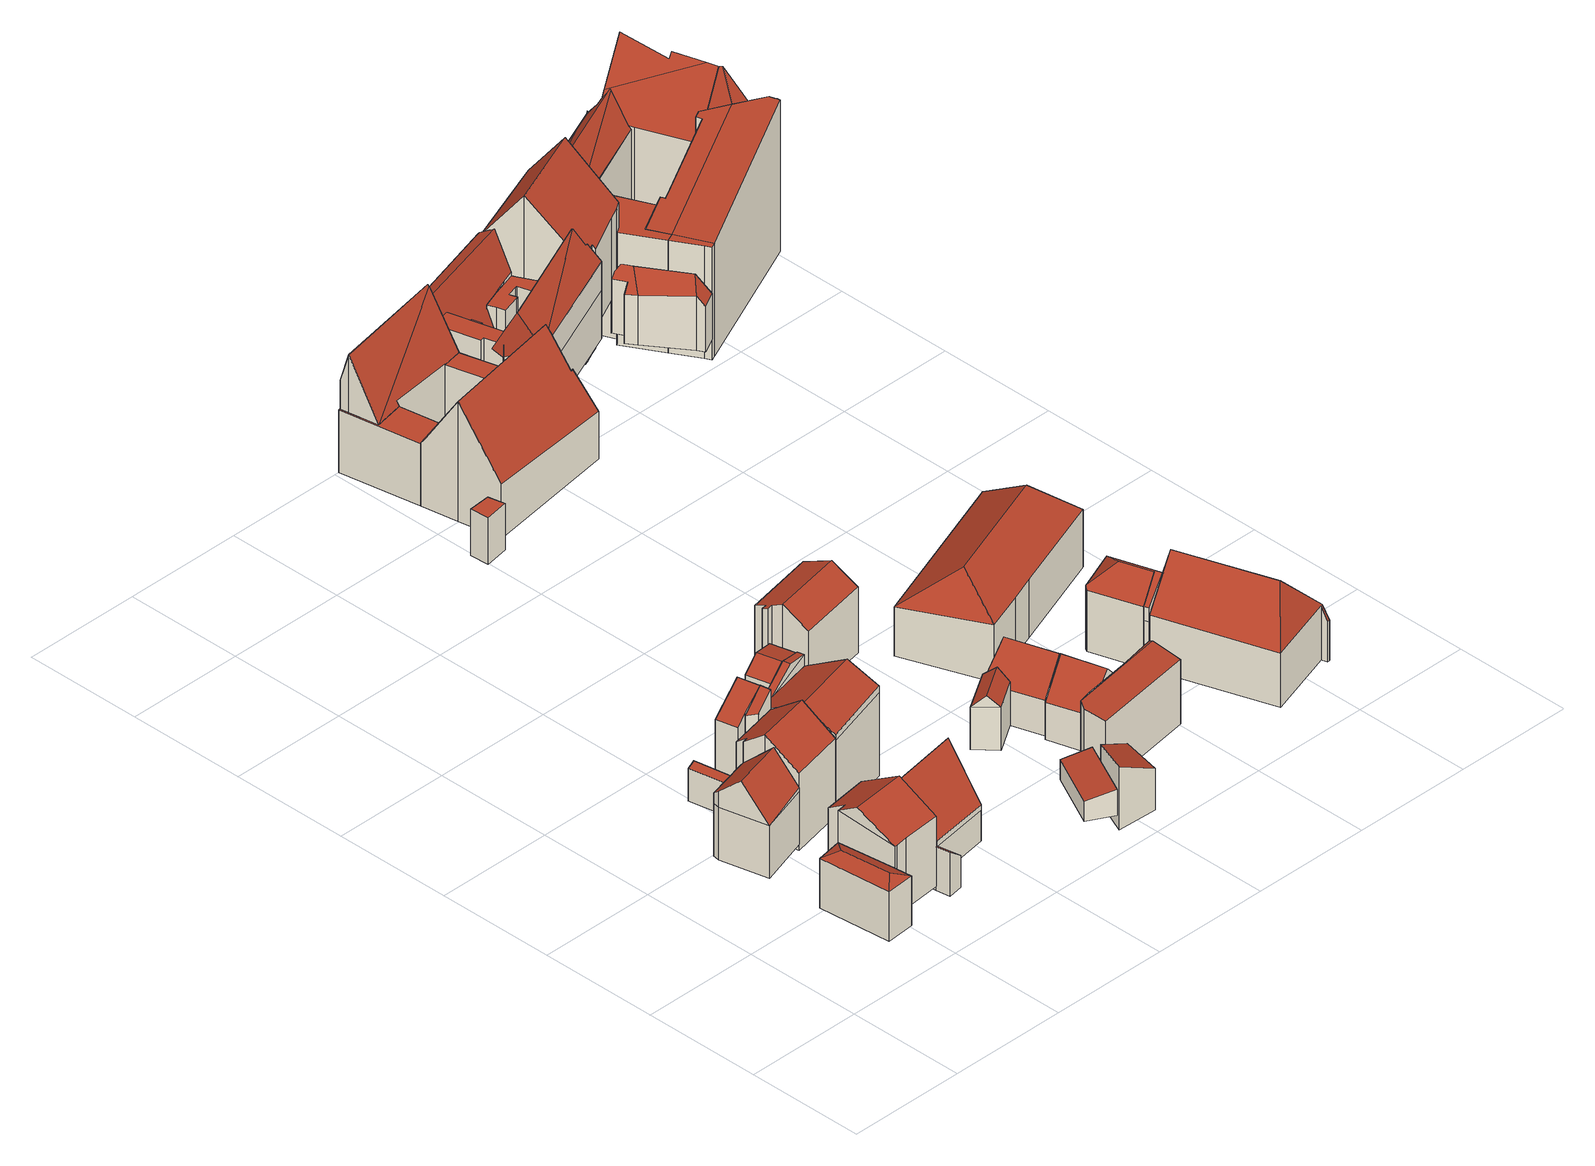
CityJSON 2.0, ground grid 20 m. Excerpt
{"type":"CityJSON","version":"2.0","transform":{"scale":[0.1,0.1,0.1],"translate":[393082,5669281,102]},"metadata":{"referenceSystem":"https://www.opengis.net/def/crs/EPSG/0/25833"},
"CityObjects":{
"building1":{"type":"Building","attributes":{"Dachtyp_tdc":"tdcFreeFormRoof","Gemeindeschluessel":14627140,"Dachneigung":23.22,"QualitaetDacherkennung":25,"Geometrietyp2DReferenz":"3000","function":"31001_9998","roofType":"5000","measuredHeight":9.51},"geometry":[{"type":"MultiSurface","lod":"2","boundaries":[[[0,1,2,3]],[[1,4,5,2]],[[4,6,7,5]],[[6,8,9,7]],[[8,0,3,9]],[[4,1,10]],[[1,0,8,11,10]],[[8,6,11]],[[6,4,10,11]],[[3,2,5,7,9]]],"semantics":{"surfaces":[{"type":"WallSurface"},{"type":"RoofSurface"},{"type":"GroundSurface"}],"values":[0,0,0,0,0,1,1,1,1,2]}}]},
"building2":{"type":"Building","attributes":{"Dachtyp_tdc":"tdcFreeFormRoof","Gemeindeschluessel":14627140,"Dachneigung":52.29,"QualitaetDacherkennung":69,"Geometrietyp2DReferenz":"3000","function":"31001_9998","roofType":"5000","measuredHeight":15.03},"geometry":[{"type":"MultiSurface","lod":"2","boundaries":[[[12,13,14,15]],[[13,16,17,14]],[[16,18,19,17]],[[18,20,21,19]],[[20,22,23,21]],[[22,12,15,23]],[[24,25,26,27,28,29]],[[20,30,24,29]],[[18,30,20]],[[16,25,24,30,18]],[[22,28,27,12]],[[20,29,28,22]],[[12,27,26,13]],[[13,26,25,16]],[[15,14,17,19,21,23]]],"semantics":{"surfaces":[{"type":"WallSurface"},{"type":"RoofSurface"},{"type":"GroundSurface"}],"values":[0,0,0,0,0,0,1,1,0,0,0,0,0,0,2]}}]},
"building3":{"type":"Building","attributes":{"Dachtyp_tdc":"tdcPolyFlatRoof","Gemeindeschluessel":14627140,"Dachneigung":0,"QualitaetDacherkennung":52,"Geometrietyp2DReferenz":"3000","function":"31001_9998","roofType":"1000","measuredHeight":5.58},"geometry":[{"type":"MultiSurface","lod":"2","boundaries":[[[31,32,33,34]],[[32,35,36,33]],[[35,37,38,36]],[[37,39,40,38]],[[39,41,42,40]],[[41,31,34,42]],[[41,39,37,35,32,31]],[[34,33,36,38,40,42]]],"semantics":{"surfaces":[{"type":"WallSurface"},{"type":"RoofSurface"},{"type":"GroundSurface"}],"values":[0,0,0,0,0,0,1,2]}}]},
"building4":{"type":"Building","attributes":{"Dachtyp_tdc":"tdcFreeFormRoof","Gemeindeschluessel":14627140,"Dachneigung":31.28,"QualitaetDacherkennung":91,"Geometrietyp2DReferenz":"3000","function":"31001_9998","roofType":"5000","measuredHeight":16},"geometry":[{"type":"MultiSurface","lod":"2","boundaries":[[[43,44,9,3]],[[44,45,46,9]],[[45,47,48,46]],[[47,49,50,48]],[[49,51,52,50]],[[51,53,54,52]],[[53,55,56,54]],[[55,43,3,56]],[[53,51,57,58,43,55]],[[49,47,45,44,58,57]],[[44,43,58]],[[51,49,57]],[[3,9,46,48,50,52,54,56]]],"semantics":{"surfaces":[{"type":"WallSurface"},{"type":"RoofSurface"},{"type":"GroundSurface"}],"values":[0,0,0,0,0,0,0,0,1,1,0,0,2]}}]},
"building5":{"type":"Building","attributes":{"Gemeindeschluessel":14627140,"Geometrietyp2DReferenz":"3000","function":"31001_9998","roofType":"9999"},"children":["building5-1","building5-2","building5-3"]},
"building5-1":{"type":"BuildingPart","attributes":{"Dachtyp_tdc":"tdcPolyFlatRoof","Dachneigung":32.59,"QualitaetDacherkennung":77,"Geometrietyp2DReferenz":"3000","roofType":"2100","measuredHeight":17.18},"parents":["building5"],"geometry":[{"type":"MultiSurface","lod":"2","boundaries":[[[59,60,61,62]],[[60,63,64,61]],[[65,66,67,68,69]],[[66,70,71,67]],[[70,59,62,71]],[[70,66,65,72,63,60,59]],[[62,61,64,68,67,71]],[[65,69,72]],[[69,68,64,63,72]]],"semantics":{"surfaces":[{"type":"WallSurface"},{"type":"RoofSurface"},{"type":"GroundSurface"},{"type":"ClosureSurface"}],"values":[0,0,0,0,0,1,2,0,3]}}]},
"building5-2":{"type":"BuildingPart","attributes":{"Dachtyp_tdc":"tdcGableRoof","Dachneigung":38.45,"QualitaetDacherkennung":59,"Geometrietyp2DReferenz":"3000","roofType":"3100","measuredHeight":17.64},"parents":["building5"],"geometry":[{"type":"MultiSurface","lod":"2","boundaries":[[[73,74,75,76]],[[74,77,78,75]],[[77,79,80,78]],[[79,81,82,80]],[[83,84,85,86]],[[84,87,88,85]],[[87,89,90,88]],[[89,73,76,90]],[[84,83,81,79,77,74,73]],[[73,89,87,84]],[[76,75,78,80,82,86,85,88,90]],[[86,82,81,83]]],"semantics":{"surfaces":[{"type":"WallSurface"},{"type":"RoofSurface"},{"type":"GroundSurface"},{"type":"ClosureSurface"}],"values":[0,0,0,0,0,0,0,0,1,1,2,3]}}]},
"building5-3":{"type":"BuildingPart","attributes":{"Dachtyp_tdc":"tdcPolyFlatRoof","Dachneigung":35.1,"QualitaetDacherkennung":75,"Geometrietyp2DReferenz":"3000","roofType":"2100","measuredHeight":17.2},"parents":["building5"],"geometry":[{"type":"MultiSurface","lod":"2","boundaries":[[[91,69,68,82,81]],[[92,83,86,64,63]],[[92,63,72,69,91]],[[82,68,64,86]],[[64,68,69,72,63]],[[91,81,83,92]],[[81,82,86,83]]],"semantics":{"surfaces":[{"type":"WallSurface"},{"type":"RoofSurface"},{"type":"GroundSurface"},{"type":"ClosureSurface"}],"values":[0,0,1,2,3,0,3]}}]},
"building6":{"type":"Building","attributes":{"Dachtyp_tdc":"tdcLeanToRoof","Gemeindeschluessel":14627140,"Dachneigung":0,"QualitaetDacherkennung":100,"Geometrietyp2DReferenz":"3000","function":"31001_9998","roofType":"2100","measuredHeight":8.04},"geometry":[{"type":"MultiSurface","lod":"2","boundaries":[[[93,94,95,96]],[[94,97,98,95]],[[97,99,100,98]],[[99,101,102,100]],[[101,93,96,102]],[[101,99,97,94,93]],[[96,95,98,100,102]]],"semantics":{"surfaces":[{"type":"WallSurface"},{"type":"RoofSurface"},{"type":"GroundSurface"}],"values":[0,0,0,0,0,1,2]}}]},
"building7":{"type":"Building","attributes":{"Gemeindeschluessel":14627140,"Geometrietyp2DReferenz":"3000","function":"31001_9998","roofType":"9999"},"children":["building7-1","building7-2"]},
"building7-1":{"type":"BuildingPart","attributes":{"Dachtyp_tdc":"tdcPolyFlatRoof","Dachneigung":38.78,"QualitaetDacherkennung":84,"Geometrietyp2DReferenz":"3000","roofType":"2100","measuredHeight":7.55},"parents":["building7"],"geometry":[{"type":"MultiSurface","lod":"2","boundaries":[[[103,104,105,106]],[[104,107,108,109,110,105]],[[111,112,113,114,115]],[[112,103,106,113]],[[112,111,116,107,104,103]],[[106,105,110,114,113]],[[116,108,107]],[[115,114,110,109]],[[111,115,109,108,116]]],"semantics":{"surfaces":[{"type":"WallSurface"},{"type":"RoofSurface"},{"type":"GroundSurface"},{"type":"ClosureSurface"}],"values":[0,0,0,0,1,2,0,3,3]}}]},
"building7-2":{"type":"BuildingPart","attributes":{"Dachtyp_tdc":"tdcGableRoof","Dachneigung":57.86,"QualitaetDacherkennung":77,"Geometrietyp2DReferenz":"3000","roofType":"3100","measuredHeight":14.75},"parents":["building7"],"geometry":[{"type":"MultiSurface","lod":"2","boundaries":[[[109,117,118,110]],[[117,119,120,118]],[[119,121,122,120]],[[121,115,114,122]],[[123,124,125,126,108,116]],[[127,126,125,119]],[[109,108,126,127,117]],[[117,127,119]],[[121,124,123,111,115]],[[119,125,124,121]],[[114,110,118,120,122]],[[110,114,115,109]],[[111,123,116]],[[115,111,116,108,109]]],"semantics":{"surfaces":[{"type":"WallSurface"},{"type":"RoofSurface"},{"type":"GroundSurface"},{"type":"ClosureSurface"}],"values":[0,0,0,0,1,1,0,0,0,0,2,3,0,3]}}]},
"building8":{"type":"Building","attributes":{"Gemeindeschluessel":14627140,"Geometrietyp2DReferenz":"3000","function":"31001_9998","roofType":"9999"},"children":["building8-1","building8-2","building8-3"]},
"building8-1":{"type":"BuildingPart","attributes":{"Dachtyp_tdc":"tdcGableRoof","Dachneigung":31.41,"QualitaetDacherkennung":42,"Geometrietyp2DReferenz":"3000","roofType":"3100","measuredHeight":17.07},"parents":["building8"],"geometry":[{"type":"MultiSurface","lod":"2","boundaries":[[[128,129,130,131]],[[132,133,134,135,136,137,138]],[[128,139,140,133,141]],[[129,128,141,142,143,144,145]],[[133,132,142,141]],[[131,130,146,137,136]],[[146,130,129,147]],[[138,148,149,132]],[[137,146,147,148,138]],[[140,134,133]],[[128,131,136,135,139]],[[139,135,134,140]],[[142,132,149,143]],[[145,147,129]],[[144,148,147,145]],[[143,149,148,144]]],"semantics":{"surfaces":[{"type":"WallSurface"},{"type":"RoofSurface"},{"type":"GroundSurface"},{"type":"ClosureSurface"}],"values":[0,0,0,1,1,2,0,0,3,0,3,3,0,0,3,3]}}]},
"building8-2":{"type":"BuildingPart","attributes":{"Dachtyp_tdc":"tdcGableRoof","Dachneigung":28.46,"QualitaetDacherkennung":39,"Geometrietyp2DReferenz":"3000","roofType":"3100","measuredHeight":18.18},"parents":["building8"],"geometry":[{"type":"MultiSurface","lod":"2","boundaries":[[[135,150,151,136]],[[150,152,153,151]],[[152,154,155,153]],[[154,156,128,131,155]],[[156,154,157,158,134,140]],[[159,158,157,160]],[[152,160,157,154]],[[150,159,160,152]],[[135,134,158,159,150]],[[131,136,151,153,155]],[[139,128,156]],[[136,131,128,139,135]],[[139,156,140]],[[135,139,140,134]]],"semantics":{"surfaces":[{"type":"WallSurface"},{"type":"RoofSurface"},{"type":"GroundSurface"},{"type":"ClosureSurface"}],"values":[0,0,0,0,1,1,0,0,0,2,0,3,0,3]}}]},
"building8-3":{"type":"BuildingPart","attributes":{"Dachtyp_tdc":"tdcGableRoof","Dachneigung":11.31,"QualitaetDacherkennung":60,"Geometrietyp2DReferenz":"3000","roofType":"3100","measuredHeight":17.02},"parents":["building8"],"geometry":[{"type":"MultiSurface","lod":"2","boundaries":[[[144,161,162,146,147,145]],[[161,163,164,162]],[[163,138,137,164]],[[163,161,165]],[[161,144,166,165]],[[138,163,165,166,143,149]],[[146,162,164,137]],[[147,146,137,138,148]],[[145,147,148,144]],[[166,144,143]],[[149,148,138]],[[143,144,148,149]]],"semantics":{"surfaces":[{"type":"WallSurface"},{"type":"RoofSurface"},{"type":"GroundSurface"},{"type":"ClosureSurface"}],"values":[0,0,0,0,1,1,2,3,3,0,0,3]}}]},
"building9":{"type":"Building","attributes":{"Gemeindeschluessel":14627140,"QualitaetDacherkennung":100,"Geometrietyp2DReferenz":"3000","function":"31001_9998","roofType":"9999"},"children":["building9-1","building9-2","building9-3","building9-4"]},
"building9-1":{"type":"BuildingPart","attributes":{"Dachtyp_tdc":"tdcLeanToRoof","Dachneigung":0,"QualitaetDacherkennung":100,"Geometrietyp2DReferenz":"3000","roofType":"2100","measuredHeight":10.71},"parents":["building9"],"geometry":[{"type":"MultiSurface","lod":"2","boundaries":[[[167,168,169,170,171]],[[172,173,174,175,176]],[[173,172,168,167]],[[170,169,176,175]],[[168,172,176,169]],[[171,174,173,167]],[[171,170,175,174]]],"semantics":{"surfaces":[{"type":"WallSurface"},{"type":"RoofSurface"},{"type":"GroundSurface"},{"type":"ClosureSurface"}],"values":[0,0,1,2,3,0,3]}}]},
"building9-2":{"type":"BuildingPart","attributes":{"Dachtyp_tdc":"tdcGableRoof","Dachneigung":57.31,"QualitaetDacherkennung":100,"Geometrietyp2DReferenz":"3000","roofType":"3100","measuredHeight":20.58},"parents":["building9"],"geometry":[{"type":"MultiSurface","lod":"2","boundaries":[[[177,178,179,180]],[[178,171,170,179]],[[174,181,182,175]],[[181,183,184,182]],[[183,185,186,184]],[[185,187,188,186]],[[187,189,190,188]],[[189,191,192,190]],[[191,193,194,192]],[[193,195,196,197,194]],[[177,180,198,199]],[[193,191,189,187,185,183,181]],[[181,174,171,178,177,199,195,193]],[[180,179,170,175,182,184,186,188,190,192,194,197,198]],[[174,175,170,171]],[[199,196,195]],[[199,198,197,196]]],"semantics":{"surfaces":[{"type":"WallSurface"},{"type":"RoofSurface"},{"type":"GroundSurface"},{"type":"ClosureSurface"}],"values":[0,0,0,0,0,0,0,0,0,0,0,1,1,2,3,0,3]}}]},
"building9-3":{"type":"BuildingPart","attributes":{"Dachtyp_tdc":"tdcGableRoof","Dachneigung":62.83,"QualitaetDacherkennung":100,"Geometrietyp2DReferenz":"3000","roofType":"3100","measuredHeight":20.58},"parents":["building9"],"geometry":[{"type":"MultiSurface","lod":"2","boundaries":[[[200,201,202,203]],[[201,204,205,202]],[[204,172,176,205]],[[168,206,169]],[[206,207,208,169]],[[207,209,210,208]],[[211,212,213,214]],[[212,215,216,213]],[[215,217,218,216]],[[217,200,203,218]],[[204,201,212,211]],[[211,209,207,206,168,172,204]],[[201,200,217,212]],[[217,215,212]],[[203,202,205,176,169,208,210,214,213,216,218]],[[172,168,169,176]],[[209,211,214,210]]],"semantics":{"surfaces":[{"type":"WallSurface"},{"type":"RoofSurface"},{"type":"GroundSurface"},{"type":"ClosureSurface"}],"values":[0,0,0,0,0,0,0,0,0,0,1,1,1,1,2,3,3]}}]},
"building9-4":{"type":"BuildingPart","attributes":{"Dachtyp_tdc":"tdcLeanToRoof","Dachneigung":0,"QualitaetDacherkennung":100,"Geometrietyp2DReferenz":"3000","roofType":"2100","measuredHeight":10.71},"parents":["building9"],"geometry":[{"type":"MultiSurface","lod":"2","boundaries":[[[196,219,220,197]],[[219,221,222,220]],[[221,211,214,222]],[[209,199,198,210]],[[199,209,211,221,219,196]],[[197,220,222,214,210,198]],[[211,209,210,214]],[[197,198,199,196]]],"semantics":{"surfaces":[{"type":"WallSurface"},{"type":"RoofSurface"},{"type":"GroundSurface"},{"type":"ClosureSurface"}],"values":[0,0,0,0,1,2,3,3]}}]},
"building10":{"type":"Building","attributes":{"Dachtyp_tdc":"tdcGableRoof","Gemeindeschluessel":14627140,"Dachneigung":32.04,"QualitaetDacherkennung":63,"Geometrietyp2DReferenz":"3000","function":"31001_9998","roofType":"3100","measuredHeight":14.09},"geometry":[{"type":"MultiSurface","lod":"2","boundaries":[[[223,224,225,226]],[[224,227,228,225]],[[227,229,230,228]],[[229,231,232,230]],[[231,233,234,232]],[[233,235,236,234]],[[235,237,238,236]],[[237,239,240,238]],[[239,241,242,240]],[[241,223,226,242]],[[237,235,233,231]],[[231,229,227,224,223,241,239,237]],[[226,225,228,230,232,234,236,238,240,242]]],"semantics":{"surfaces":[{"type":"WallSurface"},{"type":"RoofSurface"},{"type":"GroundSurface"}],"values":[0,0,0,0,0,0,0,0,0,0,1,1,2]}}]},
"building11":{"type":"Building","attributes":{"Dachtyp_tdc":"tdcPolyFlatRoof","Gemeindeschluessel":14627140,"Dachneigung":11.14,"QualitaetDacherkennung":58,"Geometrietyp2DReferenz":"3000","function":"31001_9998","roofType":"2100","measuredHeight":4.45},"geometry":[{"type":"MultiSurface","lod":"2","boundaries":[[[243,244,245,246]],[[244,247,248,245]],[[247,249,250,248]],[[249,243,246,250]],[[249,247,244,243]],[[246,245,248,250]]],"semantics":{"surfaces":[{"type":"WallSurface"},{"type":"RoofSurface"},{"type":"GroundSurface"}],"values":[0,0,0,0,1,2]}}]},
"building12":{"type":"Building","attributes":{"Gemeindeschluessel":14627140,"QualitaetDacherkennung":100,"Geometrietyp2DReferenz":"3000","function":"31001_9998","roofType":"9999"},"children":["building12-1","building12-2","building12-3","building12-4","building12-5"]},
"building12-1":{"type":"BuildingPart","attributes":{"Dachtyp_tdc":"tdcLeanToRoof","Dachneigung":0,"QualitaetDacherkennung":100,"Geometrietyp2DReferenz":"3000","roofType":"2100","measuredHeight":12.05},"parents":["building12"],"geometry":[{"type":"MultiSurface","lod":"2","boundaries":[[[251,252,253,254]],[[252,255,256,253]],[[255,257,258,256]],[[257,259,260,261,258]],[[262,263,264,265,266,267]],[[268,251,254,269,270]],[[268,263,262,259,257,255,252,251]],[[254,253,256,258,261,266,265,269]],[[267,260,259,262]],[[267,266,261,260]],[[270,264,263,268]],[[270,269,265,264]]],"semantics":{"surfaces":[{"type":"WallSurface"},{"type":"RoofSurface"},{"type":"GroundSurface"},{"type":"ClosureSurface"}],"values":[0,0,0,0,0,0,1,2,0,3,0,3]}}]},
"building12-2":{"type":"BuildingPart","attributes":{"Dachtyp_tdc":"tdcLeanToRoof","Dachneigung":0,"QualitaetDacherkennung":100,"Geometrietyp2DReferenz":"3000","roofType":"2100","measuredHeight":8.24},"parents":["building12"],"geometry":[{"type":"MultiSurface","lod":"2","boundaries":[[[271,272,273,274]],[[272,275,276,273]],[[275,277,278,276]],[[277,279,278]],[[280,281,282,283]],[[281,284,285,282]],[[284,286,287,285]],[[286,288,289,287]],[[288,290,291,289]],[[290,292,293,291]],[[292,294,295,293]],[[294,296,297,295]],[[296,271,274,297]],[[296,294,292,290,288,286,284,281,280,298,299,300,277,275,272,271]],[[274,273,276,278,301,302,283,282,285,287,289,291,293,295,297]],[[303,279,277,300]],[[303,301,278,279]],[[299,303,300]],[[302,301,303,299,298]],[[283,302,298,280]]],"semantics":{"surfaces":[{"type":"WallSurface"},{"type":"RoofSurface"},{"type":"GroundSurface"},{"type":"ClosureSurface"}],"values":[0,0,0,0,0,0,0,0,0,0,0,0,0,1,2,0,3,0,3,3]}}]},
"building12-3":{"type":"BuildingPart","attributes":{"Dachtyp_tdc":"tdcLeanToRoof","Dachneigung":0,"QualitaetDacherkennung":100,"Geometrietyp2DReferenz":"3000","roofType":"2100","measuredHeight":8.24},"parents":["building12"],"geometry":[{"type":"MultiSurface","lod":"2","boundaries":[[[304,305,306,307,308]],[[305,309,310,306]],[[309,270,269,310]],[[264,311,312,265]],[[264,270,309,305,304,311]],[[312,307,306,310,269,265]],[[308,311,304]],[[308,307,312,311]],[[265,269,270,264]]],"semantics":{"surfaces":[{"type":"WallSurface"},{"type":"RoofSurface"},{"type":"GroundSurface"},{"type":"ClosureSurface"}],"values":[0,0,0,0,1,2,0,3,3]}}]},
"building12-4":{"type":"BuildingPart","attributes":{"Dachtyp_tdc":"tdcGableRoof","Dachneigung":65.11,"QualitaetDacherkennung":100,"Geometrietyp2DReferenz":"3000","roofType":"3100","measuredHeight":18.25},"parents":["building12"],"geometry":[{"type":"MultiSurface","lod":"2","boundaries":[[[313,314,253,315]],[[314,316,317,253]],[[316,318,319,317]],[[318,320,321,319]],[[320,290,291,321]],[[290,322,323,291]],[[322,324,325,323]],[[324,326,327,325]],[[326,328,329,327]],[[328,313,315,329]],[[314,330,331]],[[332,333,331,330]],[[334,335,332,330,336]],[[337,338,339,331,333,340]],[[339,341,316,314,331]],[[340,322,290,337]],[[316,341,318]],[[318,341,339,338,320]],[[326,334,336,328]],[[328,336,330,313]],[[324,335,334,326]],[[322,340,333,332,335,324]],[[313,330,314]],[[320,338,337,290]],[[315,253,317,319,321,291,323,325,327,329]]],"semantics":{"surfaces":[{"type":"WallSurface"},{"type":"RoofSurface"},{"type":"GroundSurface"}],"values":[0,0,0,0,0,0,0,0,0,0,1,1,1,1,1,1,0,0,0,0,0,0,0,0,2]}}]},
"building12-5":{"type":"BuildingPart","attributes":{"Dachtyp_tdc":"tdcGableRoof","Dachneigung":70.75,"QualitaetDacherkennung":100,"Geometrietyp2DReferenz":"3000","roofType":"3100","measuredHeight":15.76},"parents":["building12"],"geometry":[{"type":"MultiSurface","lod":"2","boundaries":[[[342,343,344,345]],[[343,346,347,344]],[[346,348,285,347]],[[348,349,280,283,285]],[[279,308,307,278]],[[311,267,266,312]],[[260,350,351,261]],[[350,352,353,351]],[[352,354,355,353]],[[354,342,345,355]],[[350,260,267,311,308,279,303,299,356,349,348,346]],[[346,343,342,354,352,350]],[[345,344,347,285,283,302,301,278,307,312,266,261,351,353,355]],[[356,298,280,349]],[[298,302,283,280]],[[299,298,356]],[[303,301,302,298,299]],[[279,278,301,303]],[[312,307,308,311]],[[261,266,267,260]]],"semantics":{"surfaces":[{"type":"WallSurface"},{"type":"RoofSurface"},{"type":"GroundSurface"},{"type":"ClosureSurface"}],"values":[0,0,0,0,0,0,0,0,0,0,1,1,2,0,3,0,3,3,3,3]}}]},
"building13":{"type":"Building","attributes":{"Dachtyp_tdc":"tdcPolyFlatRoof","Gemeindeschluessel":14627140,"Dachneigung":28.85,"QualitaetDacherkennung":85,"Geometrietyp2DReferenz":"3000","function":"31001_9998","roofType":"2100","measuredHeight":10.79},"geometry":[{"type":"MultiSurface","lod":"2","boundaries":[[[357,358,359,360]],[[358,361,362,359]],[[361,363,364,362]],[[363,357,360,364]],[[363,361,358,357]],[[360,359,362,364]]],"semantics":{"surfaces":[{"type":"WallSurface"},{"type":"RoofSurface"},{"type":"GroundSurface"}],"values":[0,0,0,0,1,2]}}]},
"building14":{"type":"Building","attributes":{"Dachtyp_tdc":"tdcGableRoof","Gemeindeschluessel":14627140,"Dachneigung":42.26,"QualitaetDacherkennung":80,"Geometrietyp2DReferenz":"3000","function":"31001_9998","roofType":"3100","measuredHeight":9.28},"geometry":[{"type":"MultiSurface","lod":"2","boundaries":[[[365,366,367,368]],[[366,369,370,367]],[[369,371,372,370]],[[371,365,368,372]],[[369,366,373]],[[365,371,374]],[[366,365,374,373]],[[371,369,373,374]],[[368,367,370,372]]],"semantics":{"surfaces":[{"type":"WallSurface"},{"type":"RoofSurface"},{"type":"GroundSurface"}],"values":[0,0,0,0,0,0,1,1,2]}}]},
"building15":{"type":"Building","attributes":{"Dachtyp_tdc":"tdcFreeFormRoof","Gemeindeschluessel":14627140,"Dachneigung":48.86,"QualitaetDacherkennung":73,"Geometrietyp2DReferenz":"3000","function":"31001_9998","roofType":"5000","measuredHeight":11.24},"geometry":[{"type":"MultiSurface","lod":"2","boundaries":[[[375,376,377,378]],[[376,379,380,377]],[[379,381,382,380]],[[381,383,384,382]],[[383,375,378,384]],[[383,385,386,376,375]],[[385,381,379,386]],[[379,376,386]],[[383,381,385]],[[378,377,380,382,384]]],"semantics":{"surfaces":[{"type":"WallSurface"},{"type":"RoofSurface"},{"type":"GroundSurface"}],"values":[0,0,0,0,0,1,1,0,0,2]}}]},
"building16":{"type":"Building","attributes":{"Dachtyp_tdc":"tdcGableRoof","Gemeindeschluessel":14627140,"Dachneigung":49.66,"QualitaetDacherkennung":86,"Geometrietyp2DReferenz":"3000","function":"31001_9998","roofType":"3100","measuredHeight":11.77},"geometry":[{"type":"MultiSurface","lod":"2","boundaries":[[[387,388,389,390]],[[388,391,392,389]],[[391,393,394,392]],[[393,387,390,394]],[[391,388,395]],[[387,393,396]],[[388,387,396,395]],[[393,391,395,396]],[[390,389,392,394]]],"semantics":{"surfaces":[{"type":"WallSurface"},{"type":"RoofSurface"},{"type":"GroundSurface"}],"values":[0,0,0,0,0,0,1,1,2]}}]},
"building17":{"type":"Building","attributes":{"Dachtyp_tdc":"tdcFreeFormRoof","Gemeindeschluessel":14627140,"Dachneigung":10.4,"QualitaetDacherkennung":26,"Geometrietyp2DReferenz":"3000","function":"31001_9998","roofType":"5000","measuredHeight":11.93},"geometry":[{"type":"MultiSurface","lod":"2","boundaries":[[[397,398,399,400]],[[398,401,402,399]],[[401,403,404,402]],[[403,405,406,404]],[[405,407,408,406]],[[407,409,410,408]],[[409,397,400,410]],[[407,411,412,397,409]],[[411,405,403,401,398,412]],[[398,397,412]],[[407,405,411]],[[400,399,402,404,406,408,410]]],"semantics":{"surfaces":[{"type":"WallSurface"},{"type":"RoofSurface"},{"type":"GroundSurface"}],"values":[0,0,0,0,0,0,0,1,1,0,0,2]}}]},
"building18":{"type":"Building","attributes":{"Gemeindeschluessel":14627140,"QualitaetDacherkennung":100,"Geometrietyp2DReferenz":"3000","function":"31001_9998","roofType":"9999"},"children":["building18-1","building18-2"]},
"building18-1":{"type":"BuildingPart","attributes":{"Dachtyp_tdc":"tdcLeanToRoof","Dachneigung":0,"QualitaetDacherkennung":100,"Geometrietyp2DReferenz":"3000","roofType":"2100","measuredHeight":-3.53},"parents":["building18"],"geometry":[{"type":"MultiSurface","lod":"2","boundaries":[[[413,414,415,416]],[[414,417,418,415]],[[417,419,420,418]],[[419,421,422,420]],[[421,423,424,422]],[[423,425,426,424]],[[425,427,428,426]],[[427,413,416,428]],[[427,425,423,421,419,417,414,413]],[[416,415,418,420,422,424,426,428]]],"semantics":{"surfaces":[{"type":"WallSurface"},{"type":"RoofSurface"},{"type":"GroundSurface"}],"values":[0,0,0,0,0,0,0,0,1,2]}}]},
"building18-2":{"type":"BuildingPart","attributes":{"Dachtyp_tdc":"tdcGableRoof","Dachneigung":48.48,"QualitaetDacherkennung":100,"Geometrietyp2DReferenz":"3000","roofType":"3100","measuredHeight":23.41},"parents":["building18"],"geometry":[{"type":"MultiSurface","lod":"2","boundaries":[[[429,430,420,431]],[[430,432,418,420]],[[432,433,415,418]],[[433,434,416,415]],[[434,435,428,416]],[[435,436,437,428]],[[436,438,439,437]],[[438,440,441,439]],[[440,442,443,441]],[[442,444,445,443]],[[444,446,447,445]],[[446,448,449,447]],[[448,429,431,449]],[[444,442,440,438,436]],[[436,435,434,433,432,430,429,448,446,444]],[[431,420,418,415,416,428,437,439,441,443,445,447,449]]],"semantics":{"surfaces":[{"type":"WallSurface"},{"type":"RoofSurface"},{"type":"GroundSurface"}],"values":[0,0,0,0,0,0,0,0,0,0,0,0,0,1,1,2]}}]},
"building19":{"type":"Building","attributes":{"Dachtyp_tdc":"tdcHipRoof","Gemeindeschluessel":14627140,"Dachneigung":27.39,"QualitaetDacherkennung":100,"Geometrietyp2DReferenz":"3000","function":"31001_9998","roofType":"3200","measuredHeight":10.78},"geometry":[{"type":"MultiSurface","lod":"2","boundaries":[[[450,451,452,453]],[[451,454,455,452]],[[454,456,457,455]],[[456,458,459,457]],[[458,460,461,459]],[[460,462,463,461]],[[462,464,465,463]],[[464,466,467,465]],[[466,468,469,467]],[[468,470,471,469]],[[470,472,473,471]],[[472,450,453,473]],[[466,464,462,460]],[[456,454,451]],[[468,466,460,458]],[[458,456,451,450,472,470,468]],[[453,452,455,457,459,461,463,465,467,469,471,473]]],"semantics":{"surfaces":[{"type":"WallSurface"},{"type":"RoofSurface"},{"type":"GroundSurface"}],"values":[0,0,0,0,0,0,0,0,0,0,0,0,1,1,1,1,2]}}]},
"building20":{"type":"Building","attributes":{"Dachtyp_tdc":"tdcFreeFormRoof","Gemeindeschluessel":14627140,"Dachneigung":37.21,"QualitaetDacherkennung":86,"Geometrietyp2DReferenz":"3000","function":"31001_9998","roofType":"5000","measuredHeight":14.91},"geometry":[{"type":"MultiSurface","lod":"2","boundaries":[[[474,475,476,477]],[[475,478,479,476]],[[478,480,481,479]],[[480,482,483,481]],[[482,484,485,483]],[[484,474,477,485]],[[486,478,475]],[[482,480,487]],[[484,482,487,486,475,474]],[[487,480,478,486]],[[477,476,479,481,483,485]]],"semantics":{"surfaces":[{"type":"WallSurface"},{"type":"RoofSurface"},{"type":"GroundSurface"}],"values":[0,0,0,0,0,0,1,1,1,1,2]}}]},
"building21":{"type":"Building","attributes":{"Gemeindeschluessel":14627140,"Geometrietyp2DReferenz":"3000","function":"31001_9998","roofType":"9999"},"children":["building21-1","building21-2","building21-3"]},
"building21-1":{"type":"BuildingPart","attributes":{"Dachtyp_tdc":"tdcGableRoof","Dachneigung":42.75,"QualitaetDacherkennung":43,"Geometrietyp2DReferenz":"3000","roofType":"3100","measuredHeight":14.06},"parents":["building21"],"geometry":[{"type":"MultiSurface","lod":"2","boundaries":[[[488,489,490,491]],[[492,493,494,495]],[[493,496,497,494]],[[493,498,499,500,501,502,503,496]],[[504,502,501,505]],[[488,506,504,505,507,489]],[[492,498,493]],[[497,508,491,490,495,494]],[[491,508,509,488]],[[508,497,496,509]],[[495,490,489,492]],[[501,500,510,507,505]],[[489,507,499,498,492]],[[510,500,499,507]],[[504,506,502]],[[502,506,488,509,503]],[[503,509,496]]],"semantics":{"surfaces":[{"type":"WallSurface"},{"type":"RoofSurface"},{"type":"GroundSurface"},{"type":"ClosureSurface"}],"values":[0,0,0,1,1,0,0,2,3,3,3,0,3,3,0,3,3]}}]},
"building21-2":{"type":"BuildingPart","attributes":{"Dachtyp_tdc":"tdcHipAndGableRoof","Dachneigung":48.28,"QualitaetDacherkennung":65,"Geometrietyp2DReferenz":"3000","roofType":"5000","measuredHeight":16.54},"parents":["building21"],"geometry":[{"type":"MultiSurface","lod":"2","boundaries":[[[511,512,513,497,496]],[[512,514,515,513]],[[514,516,517,515]],[[516,518,519,517]],[[518,520,521,519]],[[520,522,523,521]],[[522,524,525,523]],[[524,526,527,525]],[[526,506,488,491,527]],[[526,524,522,520,518,528]],[[518,516,514,512,511,529,528]],[[529,502,506,526,528]],[[497,513,515,517,519,521,523,525,527,491,508]],[[503,502,529]],[[508,491,488,509]],[[509,488,506,502,503]],[[511,496,503,529]],[[508,509,496,497]],[[496,509,503]]],"semantics":{"surfaces":[{"type":"WallSurface"},{"type":"RoofSurface"},{"type":"GroundSurface"},{"type":"ClosureSurface"}],"values":[0,0,0,0,0,0,0,0,0,1,1,1,2,0,3,3,0,3,3]}}]},
"building21-3":{"type":"BuildingPart","attributes":{"Dachtyp_tdc":"tdcFreeFormRoof","Dachneigung":41.03,"QualitaetDacherkennung":58,"Geometrietyp2DReferenz":"3000","roofType":"5000","measuredHeight":13.89},"parents":["building21"],"geometry":[{"type":"MultiSurface","lod":"2","boundaries":[[[530,531,498,492,495,532]],[[507,533,534,490,489]],[[533,535,536,534]],[[535,530,532,536]],[[537,530,535]],[[507,510,537,535,533]],[[510,500,531,530,537]],[[532,495,490,534,536]],[[499,498,531]],[[489,490,495,492]],[[507,489,492,498,499]],[[531,500,499]],[[507,499,500,510]]],"semantics":{"surfaces":[{"type":"WallSurface"},{"type":"RoofSurface"},{"type":"GroundSurface"},{"type":"ClosureSurface"}],"values":[0,0,0,0,1,1,1,2,0,3,3,0,3]}}]},
"building22":{"type":"Building","attributes":{"Gemeindeschluessel":14627140,"QualitaetDacherkennung":100,"Geometrietyp2DReferenz":"3000","function":"31001_9998","roofType":"9999"},"children":["building22-1","building22-2","building22-3","building22-4","building22-5"]},
"building22-1":{"type":"BuildingPart","attributes":{"Dachtyp_tdc":"tdcGableRoof","Dachneigung":46.75,"QualitaetDacherkennung":100,"Geometrietyp2DReferenz":"3000","roofType":"3100","measuredHeight":23.59},"parents":["building22"],"geometry":[{"type":"MultiSurface","lod":"2","boundaries":[[[538,539,540,541]],[[539,542,543,540]],[[542,544,545,543]],[[544,546,547,545]],[[546,538,541,547]],[[546,548,549,550,551,538]],[[550,552,553,554,555,551]],[[554,556,557,555]],[[551,558,538]],[[558,551,555]],[[539,558,555,557,542]],[[538,558,539]],[[542,557,556,544]],[[548,553,552,549]],[[546,544,556,554,553,548]],[[549,552,550]],[[541,540,543,545,547]]],"semantics":{"surfaces":[{"type":"WallSurface"},{"type":"RoofSurface"},{"type":"GroundSurface"}],"values":[0,0,0,0,0,1,1,1,1,1,0,0,0,0,0,0,2]}}]},
"building22-2":{"type":"BuildingPart","attributes":{"Dachtyp_tdc":"tdcHipAndGableRoof","Dachneigung":14.29,"QualitaetDacherkennung":100,"Geometrietyp2DReferenz":"3000","roofType":"5000","measuredHeight":26.06},"parents":["building22"],"geometry":[{"type":"MultiSurface","lod":"2","boundaries":[[[559,560,561,562]],[[560,563,564,561]],[[563,565,566,564]],[[565,567,568,566]],[[567,569,570,571,568]],[[572,573,574,575,576,577]],[[573,578,579,574]],[[578,580,581,579]],[[580,582,583,581]],[[582,584,585,583]],[[584,586,587,585]],[[586,588,589,587]],[[590,591,592,593]],[[591,594,595,592]],[[594,559,562,595]],[[590,588,586,584,582]],[[590,582,580,578,573,572,596]],[[590,596,569,567,565,563,560,559,594,591]],[[562,561,564,566,568,571,597,575,574,579,581,583,585,587,589,593,592,595]],[[596,570,569]],[[597,571,570,598]],[[598,570,596]],[[577,596,572]],[[597,598,576,575]],[[576,598,596,577]],[[588,590,593,589]]],"semantics":{"surfaces":[{"type":"WallSurface"},{"type":"RoofSurface"},{"type":"GroundSurface"},{"type":"ClosureSurface"}],"values":[0,0,0,0,0,0,0,0,0,0,0,0,0,0,0,1,1,1,2,0,3,3,0,3,3,3]}}]},
"building22-3":{"type":"BuildingPart","attributes":{"Dachtyp_tdc":"tdcLeanToRoof","Dachneigung":0,"QualitaetDacherkennung":100,"Geometrietyp2DReferenz":"3000","roofType":"2100","measuredHeight":19.34},"parents":["building22"],"geometry":[{"type":"MultiSurface","lod":"2","boundaries":[[[599,600,601,602]],[[600,603,604,601]],[[603,605,606,604]],[[605,607,608,606]],[[607,609,610,608]],[[609,611,612,610]],[[611,613,614,612]],[[613,615,616,614]],[[615,590,593,616]],[[588,599,602,589]],[[588,590,615,613,611,609,607,605,603,600,599]],[[602,601,604,606,608,610,612,614,616,593,589]],[[590,588,589,593]]],"semantics":{"surfaces":[{"type":"WallSurface"},{"type":"RoofSurface"},{"type":"GroundSurface"},{"type":"ClosureSurface"}],"values":[0,0,0,0,0,0,0,0,0,0,1,2,3]}}]},
"building22-4":{"type":"BuildingPart","attributes":{"Dachtyp_tdc":"tdcFreeFormRoof","Dachneigung":57.42,"QualitaetDacherkennung":100,"Geometrietyp2DReferenz":"3000","roofType":"5000","measuredHeight":29.55},"parents":["building22"],"geometry":[{"type":"MultiSurface","lod":"2","boundaries":[[[570,617,618,571]],[[617,619,620,618]],[[619,621,622,620]],[[621,623,624,622]],[[623,625,626,624]],[[625,627,628,626]],[[627,629,630,628]],[[629,631,632,630]],[[633,634,635,636,637]],[[637,638,639,619,617,570,640,633]],[[629,634,633,640,631]],[[621,639,638,623]],[[619,639,621]],[[623,638,637,636,625]],[[625,636,635,627]],[[627,635,634,629]],[[571,618,620,622,624,626,628,630,632]],[[571,632,631,570]],[[631,640,570]]],"semantics":{"surfaces":[{"type":"WallSurface"},{"type":"RoofSurface"},{"type":"GroundSurface"},{"type":"ClosureSurface"}],"values":[0,0,0,0,0,0,0,0,1,1,0,0,0,0,0,0,2,3,3]}}]},
"building22-5":{"type":"BuildingPart","attributes":{"Dachtyp_tdc":"tdcFreeFormRoof","Dachneigung":58.02,"QualitaetDacherkennung":100,"Geometrietyp2DReferenz":"3000","roofType":"5000","measuredHeight":28.97},"parents":["building22"],"geometry":[{"type":"MultiSurface","lod":"2","boundaries":[[[640,576,575,632,631]],[[570,596,641,640]],[[596,577,641]],[[640,641,577,576]],[[632,575,597,571]],[[571,597,598,570]],[[597,575,576,598]],[[631,632,571,570]],[[631,570,640]],[[598,596,570]],[[576,577,596,598]]],"semantics":{"surfaces":[{"type":"WallSurface"},{"type":"RoofSurface"},{"type":"GroundSurface"},{"type":"ClosureSurface"}],"values":[0,1,1,0,2,3,3,3,3,3,3]}}]}
},
"vertices":[
[120,39,173],[122,8,174],[122,8,89],[120,39,89],[74,4,174],[74,4,89],[63,128,174],[63,128,89],[107,136,174],[107,136,89],[96,25,184],[87,110,184],
[7,279,220],[81,300,220],[81,300,130],[7,279,130],[89,302,220],[89,302,130],[109,213,220],[109,213,130],[24,187,220],[24,187,130],[5,267,220],[5,267,130],[100,254,280],[89,302,235],[81,300,236],[7,279,238],[5,267,248],[13,232,280],[109,213,227],
[81,300,196],[65,385,196],[65,385,140],[81,300,140],[83,392,196],[83,392,140],[95,322,196],[95,322,140],[98,304,196],[98,304,140],[89,302,196],[89,302,140],
[120,39,210],[107,136,229],[123,138,229],[123,138,89],[118,166,212],[118,166,89],[198,180,209],[198,180,89],[212,48,209],[212,48,89],[146,42,210],[146,42,89],[125,39,209],[125,39,89],[205,113,249],[111,103,249],
[172,395,292],[179,362,292],[179,362,120],[172,395,120],[180,359,292],[180,359,120],[141,350,267],[123,345,255],[123,345,120],[141,350,120],[141,350,264],[115,382,255],[115,382,120],[177,358,290],
[97,268,296],[89,302,271],[89,302,120],[97,268,120],[98,304,271],[98,304,120],[95,322,258],[95,322,120],[152,334,258],[152,334,120],[183,341,258],[192,289,296],[192,289,120],[183,341,120],[202,234,253],[202,234,120],[109,213,252],[109,213,120],
[152,334,270],[183,341,292],
[47,723,487],[6,716,487],[6,716,407],[47,723,407],[4,748,487],[4,748,407],[41,751,487],[41,751,407],[41,750,487],[41,750,407],
[215,24,158],[212,48,157],[212,48,82],[215,24,82],[210,64,156],[210,64,146],[210,64,135],[210,64,82],[234,68,137],[241,29,137],[241,29,82],[234,68,82],[234,68,135],[223,66,146],
[198,180,135],[198,180,82],[331,205,135],[331,205,82],[338,85,135],[338,85,82],[234,68,145],[338,85,144],[334,145,230],[204,123,230],[198,180,138],
[213,369,248],[211,380,248],[211,380,107],[213,369,107],[292,397,271],[295,386,271],[295,386,251],[295,386,249],[295,386,107],[292,397,107],[292,397,269],[215,369,249],[218,370,249],[260,378,277],[258,390,277],[257,390,277],[226,383,258],[226,383,257],[226,383,107],[226,383,252],[279,394,267],[289,397,270],
[324,269,249],[324,269,107],[202,234,249],[202,234,107],[179,362,249],[179,362,107],[213,369,249],[192,289,288],[312,319,288],[324,269,261],[202,234,259],
[216,423,258],[216,423,107],[282,440,269],[282,440,107],[246,431,277],[256,390,277],
[201,899,527],[182,972,527],[182,972,420],[201,899,420],[201,899,526],[216,978,527],[235,906,527],[235,906,526],[235,906,420],[216,978,420],
[84,851,567],[208,872,570],[208,872,420],[84,851,420],[251,844,626],[251,844,420],[253,837,614],[253,837,420],[260,804,562],[260,804,420],[264,805,562],[264,805,420],[278,768,501],[278,768,420],[49,733,513],[49,733,420],[37,804,626],[37,804,420],[26,866,528],[26,866,527],[26,866,420],[80,876,420],[80,876,527],
[198,1046,562],[203,1026,626],[203,1026,420],[198,1046,420],[204,1024,623],[204,1024,420],[182,972,528],[67,953,535],[67,953,420],[68,949,527],[68,949,420],[17,939,527],[9,989,626],[9,989,420],[17,939,420],[7,1004,575],[7,1004,420],[120,1028,569],[120,1028,420],
[3,1003,527],[3,1003,420],[6,1004,527],[6,1004,420],
[320,492,282],[329,494,282],[329,494,153],[320,492,153],[326,512,274],[326,512,153],[447,537,274],[447,537,153],[457,491,294],[457,491,153],[465,448,266],[465,448,153],[343,424,266],[343,424,153],[335,467,294],[335,467,153],[331,484,286],[331,484,153],[322,482,286],[322,482,153],
[551,30,88],[509,52,78],[509,52,43],[551,30,43],[556,145,78],[556,145,43],[598,124,88],[598,124,43],
[240,915,561],[231,945,561],[231,945,441],[240,915,441],[225,944,561],[225,944,441],[210,1001,561],[210,1001,441],[210,1002,561],[210,1002,520],[210,1002,441],[215,1003,561],[236,1034,561],[236,1034,523],[236,1034,441],[215,1003,441],[215,1003,519],[270,904,561],[270,904,441],[270,904,523],
[370,1015,523],[367,1014,523],[367,1014,441],[370,1015,441],[336,1005,523],[336,1005,441],[332,1019,523],[332,1019,441],[332,1019,474],[378,1050,523],[394,1067,523],[394,1067,441],[378,1050,441],[400,1057,523],[400,1057,441],[402,1052,523],[402,1052,441],[427,1003,523],[427,1003,441],[394,1009,523],[394,1009,441],[387,1034,523],[387,1034,441],[384,1033,523],[384,1033,441],[366,1028,523],[366,1028,441],[358,1044,523],[355,1043,523],[327,1033,523],[327,1033,441],[358,1044,441],[327,1033,519],
[292,1008,523],[285,1006,523],[285,1006,441],[292,1008,441],[292,1008,474],[297,964,523],[297,964,441],[288,1024,523],[288,1024,441],
[257,855,523],[231,945,523],[257,855,441],[295,971,523],[295,971,441],[301,950,523],[301,950,441],[398,994,523],[398,994,441],[419,1019,523],[419,1019,441],[448,960,523],[448,960,441],[452,961,523],[452,961,441],[462,943,523],[462,943,441],[257,855,573],[245,894,623],[440,977,623],[439,978,623],[452,961,599],[448,960,599],[462,943,573],[396,1002,537],[398,994,555],[361,977,557],[419,1019,524],[301,950,563],
[377,1098,587],[379,1098,587],[379,1098,441],[377,1098,441],[389,1079,598],[389,1079,441],[400,1057,528],[378,1050,527],[203,1028,598],[203,1028,441],[198,1046,589],[198,1046,441],[203,1047,589],[203,1047,441],[358,1044,524],
[632,35,79],[563,38,116],[563,38,8],[632,35,8],[590,100,109],[590,100,8],[647,104,79],[647,104,8],
[611,296,105],[559,263,105],[559,263,31],[611,296,31],[531,295,103],[531,295,31],[598,337,104],[598,337,31],[546,278,124],[605,315,124],
[611,296,90],[598,337,90],[598,337,30],[611,296,30],[690,345,93],[690,345,30],[713,271,93],[713,271,30],[627,244,91],[627,244,30],[670,258,142],[644,341,142],
[647,178,89],[627,244,88],[627,244,24],[647,178,24],[713,271,90],[713,271,24],[735,193,91],[735,193,24],[672,258,141],[692,186,141],
[617,158,126],[625,173,128],[625,173,9],[617,158,9],[647,178,128],[647,178,9],[735,193,127],[735,193,9],[794,206,126],[794,206,9],[799,150,120],[799,150,9],[622,122,120],[622,122,9],[794,199,129],[624,171,129],
[449,966,395],[450,966,395],[450,966,430],[449,966,430],[482,981,395],[482,981,430],[484,976,395],[484,976,430],[470,970,395],[470,970,430],[453,962,395],[453,962,430],[448,960,395],[448,960,430],[446,965,395],[446,965,430],
[546,1006,570],[484,976,565],[546,1006,430],[482,981,571],[450,966,568],[449,966,569],[446,965,569],[408,1040,664],[408,1040,430],[379,1098,581],[379,1098,430],[457,1122,590],[457,1122,430],[524,1146,593],[524,1146,430],[546,1096,664],[546,1096,430],[577,1022,574],[577,1022,430],[566,1015,572],[566,1015,430],
[546,1006,467],[553,1009,471],[553,1009,374],[546,1006,374],[566,1015,471],[566,1015,374],[570,1010,479],[570,1010,374],[578,994,479],[578,994,374],[621,917,482],[621,917,374],[633,896,453],[633,896,374],[606,882,451],[606,882,374],[599,893,467],[599,893,374],[552,960,459],[552,960,374],[541,976,458],[541,976,374],[557,985,467],[557,985,374],
[741,414,120],[676,391,120],[676,391,21],[741,414,21],[624,534,105],[624,534,21],[903,636,105],[903,636,21],[956,493,120],[956,493,21],[786,431,120],[786,431,21],[694,468,171],[892,540,171],
[864,274,87],[861,282,87],[861,282,5],[864,274,5],[934,311,87],[958,321,87],[958,321,5],[934,311,5],[963,305,87],[963,305,5],[934,311,111],[930,310,115],[912,303,132],[899,297,145],[903,286,145],[925,293,124],[864,274,111],[861,282,111],[864,274,99],[861,282,110],[925,293,5],[925,293,87],[897,297,144],
[963,305,125],[985,312,99],[985,312,5],[986,310,99],[986,310,5],[1008,249,98],[1008,249,5],[1050,121,98],[1050,121,5],[1054,111,74],[1054,111,5],[1050,110,75],[1050,110,5],[1047,120,98],[1047,120,5],[928,82,98],[928,82,5],[979,133,170],[925,293,170],
[906,398,115],[934,311,115],[906,398,5],[834,365,110],[834,365,5],[837,371,114],[837,371,5],[880,349,144],
[758,1175,527],[558,1086,527],[558,1086,339],[758,1175,339],[529,1148,527],[529,1148,339],[629,1191,527],[629,1191,339],[735,1238,527],[735,1238,339],[736,1239,529],[741,1224,528],[763,1231,557],[774,1227,568],[741,1224,554],[736,1239,533],[704,1225,534],[541,1123,575],[629,1191,539],[529,1148,545],[558,1086,532],
[656,1009,547],[670,1015,551],[670,1015,339],[656,1009,339],[788,1067,584],[788,1067,339],[785,1076,584],[785,1076,339],[785,1077,584],[785,1077,339],[794,1080,587],[794,1080,532],[794,1080,339],[876,1023,599],[878,1016,599],[878,1016,339],[876,1023,339],[876,1023,532],[876,1023,541],[880,1012,599],[880,1012,339],[881,1007,599],[881,1007,339],[642,900,532],[642,900,339],[633,896,532],[633,896,339],[628,905,532],[628,905,339],[602,951,532],[602,951,339],[616,957,532],[599,992,532],[599,992,339],[616,957,339],[653,1016,547],[653,1016,339],[833,1053,593],[833,1053,339],[833,1053,532],
[566,1015,532],[577,1022,532],[577,1022,339],[566,1015,339],[535,1120,532],[535,1120,339],[541,1123,532],[541,1123,339],[622,1114,532],[622,1114,339],[624,1110,532],[624,1110,339],[613,1105,532],[613,1105,339],[648,1027,532],[648,1027,339],[655,1012,532],[655,1012,339],
[759,1170,532],[759,1170,339],[734,1238,532],[734,1238,339],[736,1239,532],[736,1239,339],[741,1224,532],[741,1224,339],[805,1244,532],[805,1244,339],[822,1165,532],[822,1165,339],[828,1166,532],[828,1166,339],[851,1097,532],[851,1097,339],[845,1114,627],[828,1166,628],[822,1165,619],[805,1244,634],[760,1230,566],[741,1224,535],[736,1239,537],[851,1097,626],
[853,1091,628]
]}
